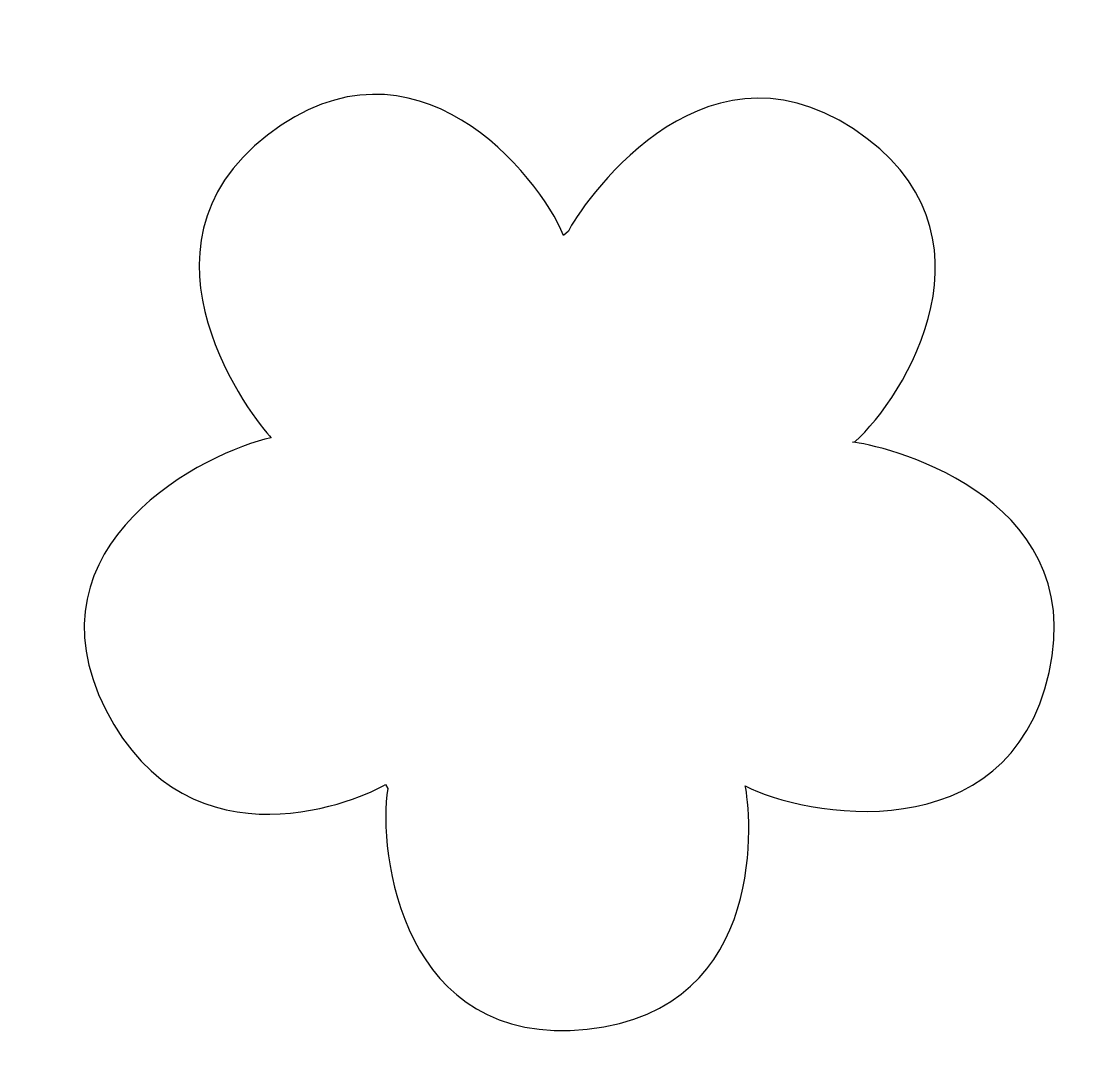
# Model space of a CAD drawing. Header units: centimetres. Extents: x -11.8 to 11.2, y -10.5 to 11.7.
import ezdxf

# ---------------------------------------------------------------- set-up
doc = ezdxf.new("R2010")
doc.units = ezdxf.units.CM
doc.header["$MEASUREMENT"] = 0
doc.layers.add('Camada 1', color=7, linetype='Continuous')

msp = doc.modelspace()

# ---------------------------------------------------------------- linework, layer by layer
at = {"layer": 'Camada 1'}
msp.add_open_spline([(6.11771, 2.60075), (6.63029, 2.5486), (11.23372, 1.54758), (10.36134, -2.37352), (10.36134, -2.37352), (9.48893, -6.29462), (5.03427, -5.48404), (3.79914, -4.82568), (3.79914, -4.82568), (3.79914, -4.82568), (3.79914, -4.82568), (3.79914, -4.82568), (3.79914, -4.82568), (3.91273, -5.32823), (4.37916, -9.66057), (0.38416, -10.08036), (0.38416, -10.08036), (-3.61084, -10.50017), (-4.14646, -6.25972), (-3.91505, -4.87934), (-3.91505, -4.87934), (-3.91505, -4.87934), (-3.96908, -4.79279), (-3.96908, -4.79279), (-3.96908, -4.79279), (-4.39771, -5.07867), (-8.18426, -6.76243), (-10.00589, -3.18224), (-10.00589, -3.18224), (-11.8275, 0.39804), (-7.80414, 2.41213), (-6.43238, 2.69002), (-6.43238, 2.69002), (-6.79319, 3.05779), (-9.69318, 6.7705), (-6.51562, 9.22798), (-6.51562, 9.22798), (-3.33803, 11.68546), (-0.65296, 8.35999), (-0.12405, 7.06414), (-0.12405, 7.06414), (-0.12405, 7.06414), (-0.01914, 7.15582), (-0.01914, 7.15582), (-0.01914, 7.15582), (0.21126, 7.61664), (2.77875, 11.56658), (6.13621, 9.3612), (6.13621, 9.3612), (9.49364, 7.15582), (7.22246, 3.53502), (6.16912, 2.61337), (6.16912, 2.61337), (6.16912, 2.61337), (6.11771, 2.60075), (6.11771, 2.60075)], degree=3, knots=[0, 0, 0, 0, 0.06666667, 0.06666667, 0.06666667, 0.06666667, 0.13333333, 0.13333333, 0.13333333, 0.13333333, 0.2, 0.2, 0.2, 0.2, 0.26666667, 0.26666667, 0.26666667, 0.26666667, 0.33333333, 0.33333333, 0.33333333, 0.33333333, 0.4, 0.4, 0.4, 0.4, 0.46666667, 0.46666667, 0.46666667, 0.46666667, 0.53333333, 0.53333333, 0.53333333, 0.53333333, 0.6, 0.6, 0.6, 0.6, 0.66666667, 0.66666667, 0.66666667, 0.66666667, 0.73333333, 0.73333333, 0.73333333, 0.73333333, 0.8, 0.8, 0.8, 0.8, 0.86666667, 0.86666667, 0.86666667, 0.86666667, 1, 1, 1, 1], dxfattribs=at)

doc.saveas('drawing.dxf')
